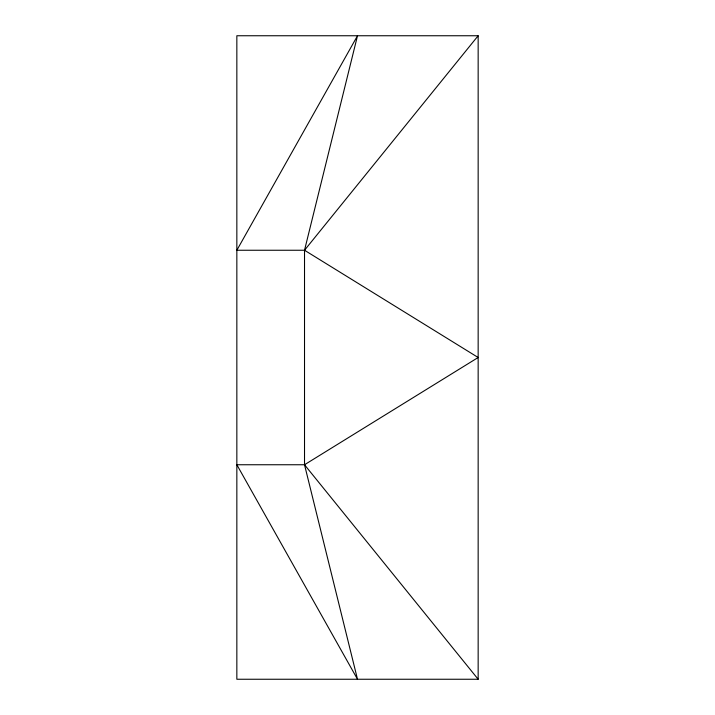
<?xml version="1.0" encoding="UTF-8"?>
<svg xmlns="http://www.w3.org/2000/svg" width="715" height="715" viewBox="0 0 715 715"><rect width="100%" height="100%" fill="white"/><g stroke="black" fill="none" stroke-linecap="round" stroke-linejoin="round"><path stroke-width="1.07" d="M304.519 250.25L357.5 35.75L236.844 250.25L304.519 250.25L478.156 357.5L304.519 464.75L236.844 464.75L357.5 679.25L304.519 464.75L304.519 250.25L478.156 35.75L236.844 35.75L236.844 679.25L478.156 679.25L478.156 35.75M304.519 464.75L478.156 679.25"/></g></svg>
